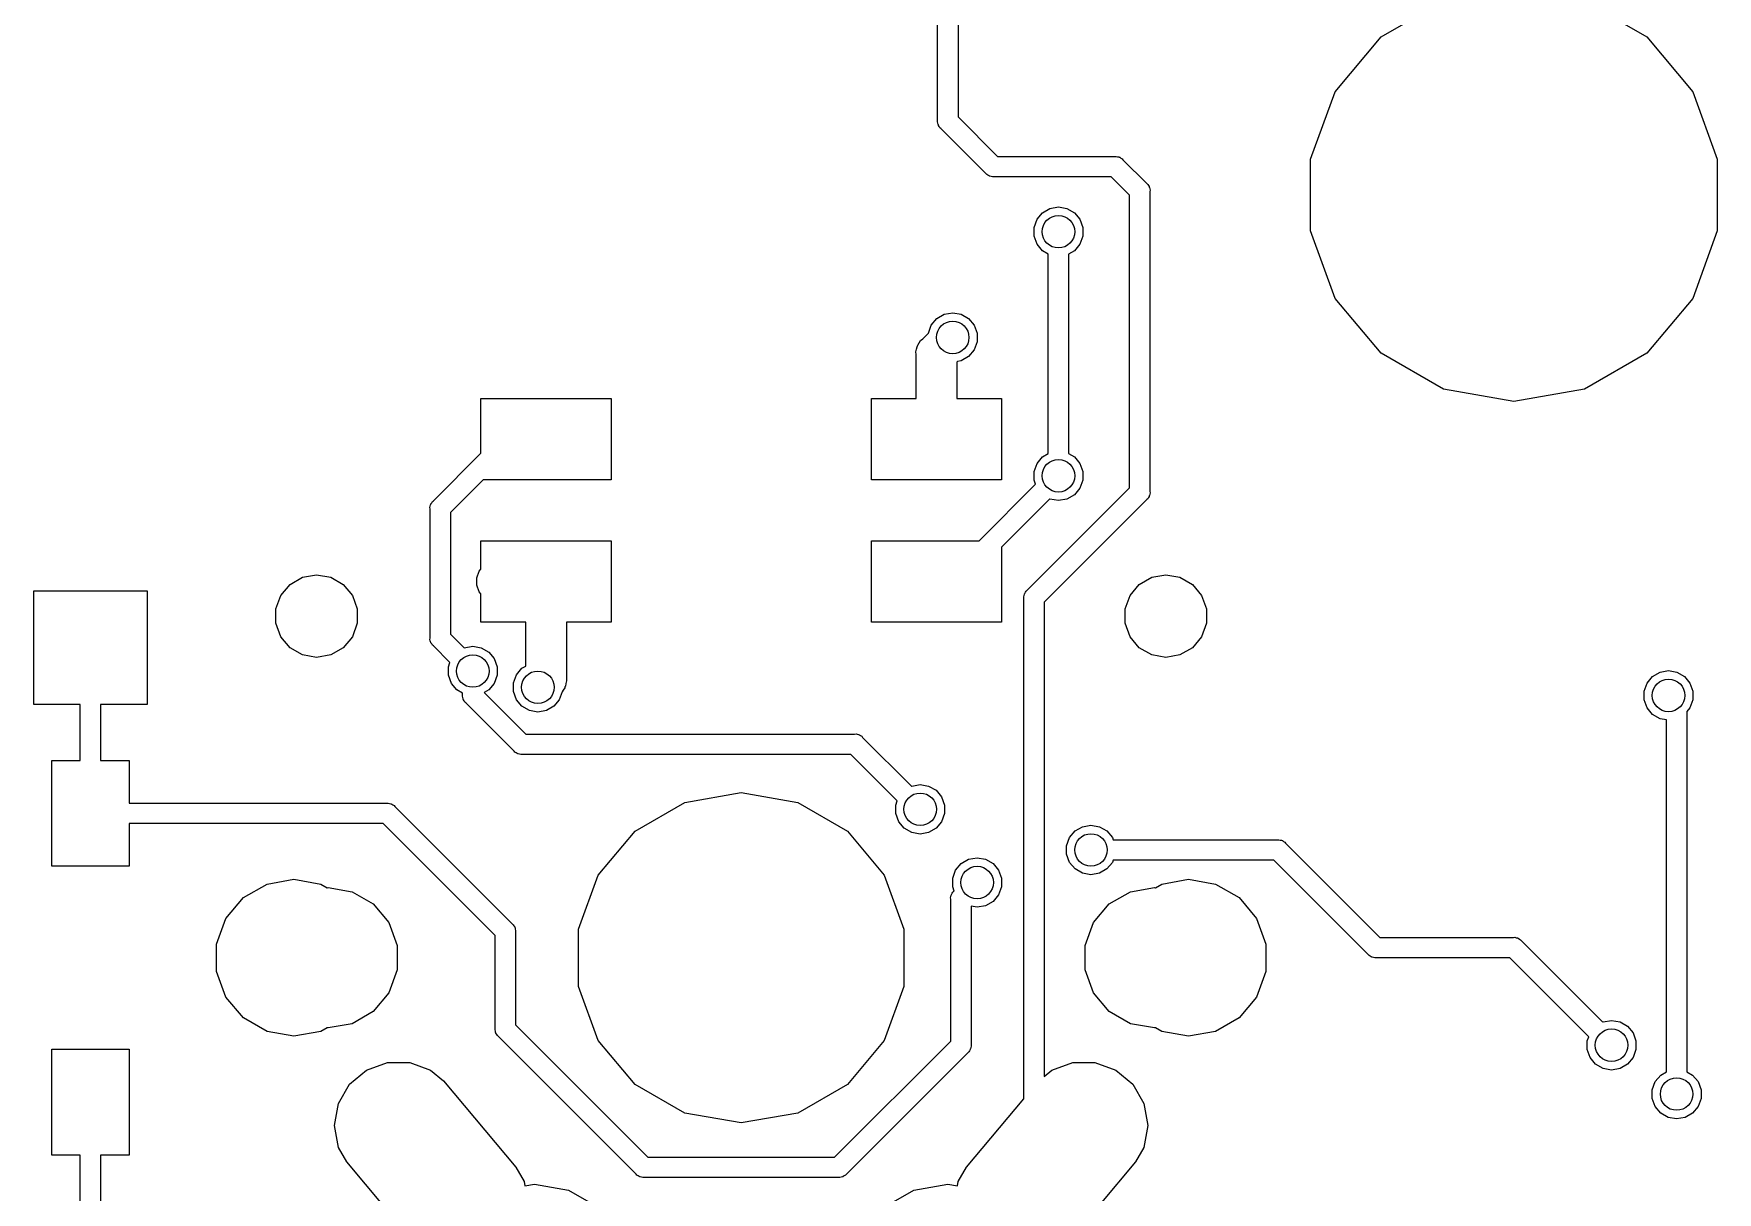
# Model space of a CAD drawing. Extents: x 61 to 194, y -153 to -61.
# Drawn here: x 61.3 to 82, y -99.01 to -84.77 of the extents above; entities that cross this region are included whole.
import ezdxf

# ---------------------------------------------------------------- set-up
doc = ezdxf.new("R2010")
doc.units = 0
doc.header["$MEASUREMENT"] = 0
doc.layers.add('BLACK', color=7, linetype='CONTINUOUS')

msp = doc.modelspace()

# ---------------------------------------------------------------- linework, layer by layer
at = {"layer": 'BLACK', "linetype": 'CONTINUOUS'}
for p, q in [((72.415, -85.8345), (72.415, -83.4015)), ((72.665, -83.4015), (72.665, -85.7882)), ((77.8682, -84.8053), (78.6318, -84.3645)), ((80.3682, -84.3645), (81.1318, -84.8053)), ((77.3015, -85.4807), (77.8682, -84.8053)), ((81.1318, -84.8053), (81.6985, -85.4807)), ((77, -86.3092), (77.3015, -85.4807)), ((81.6985, -85.4807), (82, -86.3092)), ((72.4136, -85.8511), (72.415, -85.8345)), ((72.4178, -85.8671), (72.4136, -85.8511)), ((72.4207, -85.8834), (72.4178, -85.8671)), ((72.4235, -85.8882), (72.4207, -85.8834)), ((72.425, -85.8936), (72.4235, -85.8882)), ((72.4345, -85.9072), (72.425, -85.8936)), ((72.665, -85.7882), (73.1518, -86.275)), ((72.4428, -85.9216), (72.4345, -85.9072)), ((72.4555, -85.9322), (72.4428, -85.9216)), ((73.0078, -86.4845), (72.4555, -85.9322)), ((73.1518, -86.275), (74.5946, -86.275)), ((74.5946, -86.275), (74.6111, -86.2736)), ((74.6111, -86.2736), (74.6271, -86.2778)), ((74.6271, -86.2778), (74.6434, -86.2807)), ((74.6434, -86.2807), (74.6483, -86.2835)), ((74.6483, -86.2835), (74.6536, -86.285)), ((74.6536, -86.285), (74.6672, -86.2945)), ((74.6672, -86.2945), (74.6816, -86.3028)), ((74.6816, -86.3028), (74.6923, -86.3155)), ((77, -87.1908), (77, -86.3092)), ((82, -86.3092), (82, -87.1908)), ((73.0184, -86.4972), (73.0078, -86.4845)), ((73.0328, -86.5055), (73.0184, -86.4972)), ((73.0464, -86.515), (73.0328, -86.5055)), ((73.0517, -86.5165), (73.0464, -86.515)), ((73.0566, -86.5193), (73.0517, -86.5165)), ((73.0729, -86.5222), (73.0566, -86.5193)), ((74.6923, -86.3155), (74.9845, -86.6078)), ((73.0889, -86.5264), (73.0729, -86.5222)), ((73.1055, -86.525), (73.0889, -86.5264)), ((74.5482, -86.525), (73.1055, -86.525)), ((74.775, -86.7518), (74.5482, -86.525)), ((74.9845, -86.6078), (74.9972, -86.6184)), ((74.9972, -86.6184), (75.0055, -86.6328)), ((75.0055, -86.6328), (75.015, -86.6464)), ((75.015, -86.6464), (75.0165, -86.6517)), ((75.0165, -86.6517), (75.0193, -86.6566)), ((75.0193, -86.6566), (75.0222, -86.6729)), ((75.0222, -86.6729), (75.0264, -86.6889)), ((75.0264, -86.6889), (75.025, -86.7054)), ((75.025, -86.7054), (75.025, -90.3945)), ((73.7042, -86.9666), (73.7958, -86.9137)), ((73.7958, -86.9137), (73.9, -86.8954)), ((73.9, -86.8954), (74.0042, -86.9137)), ((74.0042, -86.9137), (74.0958, -86.9666)), ((74.775, -90.3482), (74.775, -86.7518)), ((73.6, -87.1471), (73.6362, -87.0477)), ((73.6362, -87.0477), (73.7042, -86.9666)), ((74.0958, -86.9666), (74.1638, -87.0477)), ((74.1638, -87.0477), (74.2, -87.1471)), ((73.6, -87.2529), (73.6, -87.1471)), ((73.6362, -87.3523), (73.6, -87.2529)), ((74.2, -87.2529), (74.1638, -87.3523)), ((74.2, -87.1471), (74.2, -87.2529)), ((77.3015, -88.0193), (77, -87.1908)), ((82, -87.1908), (81.6985, -88.0193)), ((73.7042, -87.4334), (73.6362, -87.3523)), ((73.775, -87.4742), (73.7042, -87.4334)), ((73.775, -89.9258), (73.775, -87.4742)), ((74.0958, -87.4334), (74.025, -87.4742)), ((74.025, -87.4742), (74.025, -89.9258)), ((74.1638, -87.3523), (74.0958, -87.4334)), ((77.8682, -88.6947), (77.3015, -88.0193)), ((81.6985, -88.0193), (81.1318, -88.6947)), ((72.3004, -88.4461), (72.3362, -88.3477)), ((72.3362, -88.3477), (72.4042, -88.2666)), ((72.4042, -88.2666), (72.4958, -88.2137)), ((72.4958, -88.2137), (72.6, -88.1954)), ((72.6, -88.1954), (72.7042, -88.2137)), ((72.7042, -88.2137), (72.7958, -88.2666)), ((72.7958, -88.2666), (72.8638, -88.3477)), ((72.8638, -88.3477), (72.9, -88.4471)), ((72.1699, -88.5927), (72.189, -88.5655)), ((72.189, -88.5655), (72.2055, -88.5368)), ((72.2055, -88.5368), (72.2309, -88.5155)), ((72.2309, -88.5155), (72.3004, -88.4461)), ((72.9, -88.5529), (72.8638, -88.6523)), ((72.9, -88.4471), (72.9, -88.5529)), ((72.1471, -88.6779), (72.1557, -88.6458)), ((72.15, -88.7109), (72.1471, -88.6779)), ((72.15, -89.25), (72.15, -88.7109)), ((72.1557, -88.6458), (72.1615, -88.6132)), ((72.1615, -88.6132), (72.167, -88.6035)), ((72.167, -88.6035), (72.1699, -88.5927)), ((72.6594, -88.7942), (72.65, -88.8036)), ((72.7042, -88.7863), (72.6594, -88.7942)), ((72.7958, -88.7334), (72.7042, -88.7863)), ((72.8638, -88.6523), (72.7958, -88.7334)), ((78.6318, -89.1355), (77.8682, -88.6947)), ((81.1318, -88.6947), (80.3682, -89.1355)), ((72.65, -88.8036), (72.65, -89.25)), ((79.5, -89.2886), (78.6318, -89.1355)), ((80.3682, -89.1355), (79.5, -89.2886)), ((66.8, -89.9232), (66.8, -89.25)), ((66.8, -89.25), (68.4, -89.25)), ((68.4, -89.25), (68.4, -90.25)), ((71.6, -90.25), (71.6, -89.25)), ((71.6, -89.25), (72.15, -89.25)), ((72.65, -89.25), (73.2, -89.25)), ((73.2, -89.25), (73.2, -90.25)), ((66.2155, -90.5077), (66.8, -89.9232)), ((73.6362, -90.0477), (73.7042, -89.9666)), ((73.7042, -89.9666), (73.775, -89.9258)), ((74.025, -89.9258), (74.0958, -89.9666)), ((74.0958, -89.9666), (74.1638, -90.0477)), ((73.6, -90.1471), (73.6362, -90.0477)), ((73.6, -90.2529), (73.6, -90.1471)), ((74.1638, -90.0477), (74.2, -90.1471)), ((74.2, -90.1471), (74.2, -90.2529)), ((66.8268, -90.25), (66.425, -90.6518)), ((68.4, -90.25), (66.8268, -90.25)), ((73.2, -90.25), (71.6, -90.25)), ((72.9232, -91), (73.6188, -90.3045)), ((73.5155, -91.6077), (74.775, -90.3482)), ((73.6188, -90.3045), (73.6, -90.2529)), ((74.0958, -90.4334), (74.0042, -90.4863)), ((74.1638, -90.3523), (74.0958, -90.4334)), ((74.2, -90.2529), (74.1638, -90.3523)), ((75.0165, -90.4483), (75.015, -90.4536)), ((75.0193, -90.4434), (75.0165, -90.4483)), ((75.0222, -90.4271), (75.0193, -90.4434)), ((75.0264, -90.4111), (75.0222, -90.4271)), ((75.025, -90.3945), (75.0264, -90.4111)), ((66.1736, -90.5889), (66.1778, -90.5729)), ((66.175, -90.6054), (66.1736, -90.5889)), ((66.175, -92.1945), (66.175, -90.6054)), ((66.1778, -90.5729), (66.1807, -90.5566)), ((66.1807, -90.5566), (66.1835, -90.5518)), ((66.1835, -90.5518), (66.185, -90.5464)), ((66.185, -90.5464), (66.1945, -90.5328)), ((66.1945, -90.5328), (66.2028, -90.5184)), ((66.2028, -90.5184), (66.2155, -90.5077)), ((66.425, -90.6518), (66.425, -92.1482)), ((73.7925, -90.4843), (73.2, -91.0768)), ((74.9845, -90.4922), (73.725, -91.7518)), ((73.7958, -90.4863), (73.7925, -90.4843)), ((73.9, -90.5046), (73.7958, -90.4863)), ((74.0042, -90.4863), (73.9, -90.5046)), ((74.9972, -90.4816), (74.9845, -90.4922)), ((75.0055, -90.4672), (74.9972, -90.4816)), ((75.015, -90.4536), (75.0055, -90.4672)), ((66.8, -91.3494), (66.8, -91)), ((66.8, -91), (68.4, -91)), ((68.4, -91), (68.4, -92)), ((71.6, -92), (71.6, -91)), ((71.6, -91), (72.9232, -91)), ((73.2, -91.0768), (73.2, -92)), ((64.4536, -91.5361), (64.6064, -91.4479)), ((64.6064, -91.4479), (64.78, -91.4173)), ((64.78, -91.4173), (64.9536, -91.4479)), ((64.9536, -91.4479), (65.1064, -91.5361)), ((66.75, -91.4559), (66.7802, -91.3731)), ((66.75, -91.5441), (66.75, -91.4559)), ((66.7802, -91.3731), (66.8, -91.3494)), ((74.8936, -91.5361), (75.0464, -91.4479)), ((75.0464, -91.4479), (75.22, -91.4173)), ((75.22, -91.4173), (75.3936, -91.4479)), ((75.3936, -91.4479), (75.5464, -91.5361)), ((61.3015, -93.0135), (61.3015, -91.6165)), ((61.3015, -91.6165), (62.6985, -91.6165)), ((62.6985, -91.6165), (62.6985, -93.0135)), ((64.28, -91.8368), (64.3403, -91.6711)), ((64.3403, -91.6711), (64.4536, -91.5361)), ((65.1064, -91.5361), (65.2197, -91.6711)), ((65.2197, -91.6711), (65.28, -91.8368)), ((66.7802, -91.6269), (66.75, -91.5441)), ((66.8, -91.6506), (66.7802, -91.6269)), ((66.8, -92), (66.8, -91.6506)), ((73.4736, -91.6889), (73.4778, -91.6729)), ((73.475, -91.7054), (73.4736, -91.6889)), ((73.4778, -91.6729), (73.4807, -91.6566)), ((73.4807, -91.6566), (73.4835, -91.6518)), ((73.4835, -91.6518), (73.485, -91.6464)), ((73.485, -91.6464), (73.4945, -91.6328)), ((73.4945, -91.6328), (73.5028, -91.6184)), ((73.5028, -91.6184), (73.5155, -91.6077)), ((74.72, -91.8368), (74.7803, -91.6711)), ((74.7803, -91.6711), (74.8936, -91.5361)), ((75.5464, -91.5361), (75.6597, -91.6711)), ((75.6597, -91.6711), (75.72, -91.8368)), ((64.28, -92.0132), (64.28, -91.8368)), ((65.28, -91.8368), (65.28, -92.0132)), ((73.475, -97.8586), (73.475, -91.7054)), ((73.725, -91.7518), (73.725, -97.583)), ((74.72, -92.0132), (74.72, -91.8368)), ((75.72, -91.8368), (75.72, -92.0132)), ((64.3403, -92.1789), (64.28, -92.0132)), ((65.28, -92.0132), (65.2197, -92.1789)), ((67.35, -92), (66.8, -92)), ((67.35, -92.5402), (67.35, -92)), ((68.4, -92), (67.85, -92)), ((67.85, -92), (67.85, -92.6891)), ((73.2, -92), (71.6, -92)), ((74.7803, -92.1789), (74.72, -92.0132)), ((75.72, -92.0132), (75.6597, -92.1789)), ((64.4536, -92.3139), (64.3403, -92.1789)), ((64.6064, -92.4021), (64.4536, -92.3139)), ((65.1064, -92.3139), (64.9536, -92.4021)), ((65.2197, -92.1789), (65.1064, -92.3139)), ((66.1736, -92.2111), (66.175, -92.1945)), ((66.1778, -92.2271), (66.1736, -92.2111)), ((66.1807, -92.2434), (66.1778, -92.2271)), ((66.1835, -92.2482), (66.1807, -92.2434)), ((66.185, -92.2536), (66.1835, -92.2482)), ((66.1945, -92.2672), (66.185, -92.2536)), ((66.2028, -92.2816), (66.1945, -92.2672)), ((66.2155, -92.2922), (66.2028, -92.2816)), ((66.4188, -92.4955), (66.2155, -92.2922)), ((66.425, -92.1482), (66.5925, -92.3157)), ((66.5925, -92.3157), (66.5958, -92.3137)), ((66.5958, -92.3137), (66.7, -92.2954)), ((66.7, -92.2954), (66.8042, -92.3137)), ((66.8042, -92.3137), (66.8958, -92.3666)), ((74.8936, -92.3139), (74.7803, -92.1789)), ((75.0464, -92.4021), (74.8936, -92.3139)), ((75.5464, -92.3139), (75.3936, -92.4021)), ((75.6597, -92.1789), (75.5464, -92.3139)), ((64.78, -92.4327), (64.6064, -92.4021)), ((64.9536, -92.4021), (64.78, -92.4327)), ((66.4, -92.5471), (66.4188, -92.4955)), ((66.8958, -92.3666), (66.9638, -92.4477)), ((66.9638, -92.4477), (67, -92.5471)), ((75.22, -92.4327), (75.0464, -92.4021)), ((75.3936, -92.4021), (75.22, -92.4327)), ((66.4, -92.6529), (66.4, -92.5471)), ((66.4362, -92.7523), (66.4, -92.6529)), ((67, -92.6529), (66.9638, -92.7523)), ((67, -92.5471), (67, -92.6529)), ((67.2, -92.7471), (67.2362, -92.6477)), ((67.2362, -92.6477), (67.3042, -92.5666)), ((67.3042, -92.5666), (67.35, -92.5402)), ((67.8529, -92.7221), (67.8443, -92.7542)), ((67.85, -92.6891), (67.8529, -92.7221)), ((81.1362, -92.7477), (81.2042, -92.6666)), ((81.2042, -92.6666), (81.2958, -92.6137)), ((81.2958, -92.6137), (81.4, -92.5954)), ((81.4, -92.5954), (81.5042, -92.6137)), ((81.5042, -92.6137), (81.5958, -92.6666)), ((81.5958, -92.6666), (81.6638, -92.7477)), ((66.5042, -92.8334), (66.4362, -92.7523)), ((66.575, -92.8742), (66.5042, -92.8334)), ((66.5736, -92.9111), (66.575, -92.8945)), ((66.5778, -92.9271), (66.5736, -92.9111)), ((66.575, -92.8945), (66.575, -92.8742)), ((66.5807, -92.9434), (66.5778, -92.9271)), ((66.8958, -92.8334), (66.8415, -92.8647)), ((66.8415, -92.8647), (67.3518, -93.375)), ((66.9638, -92.7523), (66.8958, -92.8334)), ((67.2, -92.8529), (67.2, -92.7471)), ((67.2362, -92.9523), (67.2, -92.8529)), ((67.7993, -92.8548), (67.7638, -92.9523)), ((67.8111, -92.8344), (67.7993, -92.8548)), ((67.8301, -92.8073), (67.8111, -92.8344)), ((67.833, -92.7965), (67.8301, -92.8073)), ((67.8385, -92.7868), (67.833, -92.7965)), ((67.8443, -92.7542), (67.8385, -92.7868)), ((81.1, -92.8471), (81.1362, -92.7477)), ((81.1, -92.9529), (81.1, -92.8471)), ((81.6638, -92.7477), (81.7, -92.8471)), ((81.7, -92.8471), (81.7, -92.9529)), ((61.875, -93.0135), (61.3015, -93.0135)), ((61.875, -93.7), (61.875, -93.0135)), ((62.6985, -93.0135), (62.125, -93.0135)), ((62.125, -93.0135), (62.125, -93.7)), ((66.5835, -92.9482), (66.5807, -92.9434)), ((66.585, -92.9536), (66.5835, -92.9482)), ((66.5945, -92.9672), (66.585, -92.9536)), ((66.6028, -92.9816), (66.5945, -92.9672)), ((66.6155, -92.9922), (66.6028, -92.9816)), ((67.2078, -93.5845), (66.6155, -92.9922)), ((67.3042, -93.0334), (67.2362, -92.9523)), ((67.3958, -93.0863), (67.3042, -93.0334)), ((67.5, -93.1046), (67.3958, -93.0863)), ((67.6042, -93.0863), (67.5, -93.1046)), ((67.6958, -93.0334), (67.6042, -93.0863)), ((67.7638, -92.9523), (67.6958, -93.0334)), ((81.1362, -93.0523), (81.1, -92.9529)), ((81.2042, -93.1334), (81.1362, -93.0523)), ((81.2958, -93.1863), (81.2042, -93.1334)), ((81.6638, -93.0523), (81.625, -93.0986)), ((81.625, -93.0986), (81.625, -97.5258)), ((81.7, -92.9529), (81.6638, -93.0523)), ((81.375, -93.2002), (81.2958, -93.1863)), ((81.375, -97.5258), (81.375, -93.2002)), ((67.3518, -93.375), (71.3946, -93.375)), ((71.3946, -93.375), (71.4111, -93.3736)), ((71.4111, -93.3736), (71.4271, -93.3778)), ((71.4271, -93.3778), (71.4434, -93.3807)), ((71.4434, -93.3807), (71.4483, -93.3835)), ((71.4483, -93.3835), (71.4536, -93.385)), ((71.4536, -93.385), (71.4672, -93.3945)), ((71.4672, -93.3945), (71.4816, -93.4028)), ((71.4816, -93.4028), (71.4923, -93.4155)), ((71.4923, -93.4155), (72.0925, -94.0157)), ((61.525, -95), (61.525, -93.7)), ((61.525, -93.7), (61.875, -93.7)), ((62.125, -93.7), (62.475, -93.7)), ((62.475, -93.7), (62.475, -94.225)), ((67.2184, -93.5972), (67.2078, -93.5845)), ((67.2328, -93.6055), (67.2184, -93.5972)), ((67.2464, -93.615), (67.2328, -93.6055)), ((67.2518, -93.6165), (67.2464, -93.615)), ((67.2566, -93.6193), (67.2518, -93.6165)), ((67.2729, -93.6222), (67.2566, -93.6193)), ((67.2889, -93.6264), (67.2729, -93.6222)), ((67.3054, -93.625), (67.2889, -93.6264)), ((71.3482, -93.625), (67.3054, -93.625)), ((71.9188, -94.1955), (71.3482, -93.625)), ((69.3054, -94.2166), (70, -94.0941)), ((70, -94.0941), (70.6946, -94.2166)), ((72.0925, -94.0157), (72.0958, -94.0137)), ((72.0958, -94.0137), (72.2, -93.9954)), ((72.2, -93.9954), (72.3042, -94.0137)), ((72.3042, -94.0137), (72.3958, -94.0666)), ((72.3958, -94.0666), (72.4638, -94.1477)), ((72.4638, -94.1477), (72.5, -94.2471)), ((62.475, -94.225), (65.6446, -94.225)), ((65.6446, -94.225), (65.6611, -94.2236)), ((65.6611, -94.2236), (65.6771, -94.2278)), ((65.6771, -94.2278), (65.6934, -94.2307)), ((65.6934, -94.2307), (65.6983, -94.2335)), ((65.6983, -94.2335), (65.7036, -94.235)), ((65.7036, -94.235), (65.7172, -94.2445)), ((65.7172, -94.2445), (65.7316, -94.2528)), ((65.7316, -94.2528), (65.7423, -94.2655)), ((65.7423, -94.2655), (67.1845, -95.7078)), ((68.6946, -94.5693), (69.3054, -94.2166)), ((70.6946, -94.2166), (71.3054, -94.5693)), ((71.9, -94.2471), (71.9188, -94.1955)), ((71.9, -94.3529), (71.9, -94.2471)), ((71.9362, -94.4523), (71.9, -94.3529)), ((72.5, -94.3529), (72.4638, -94.4523)), ((72.5, -94.2471), (72.5, -94.3529)), ((65.5982, -94.475), (62.475, -94.475)), ((62.475, -94.475), (62.475, -95)), ((66.975, -95.8518), (65.5982, -94.475)), ((68.2412, -95.1096), (68.6946, -94.5693)), ((71.3054, -94.5693), (71.7588, -95.1096)), ((72.0042, -94.5334), (71.9362, -94.4523)), ((72.0958, -94.5863), (72.0042, -94.5334)), ((72.2, -94.6046), (72.0958, -94.5863)), ((72.3042, -94.5863), (72.2, -94.6046)), ((72.3958, -94.5334), (72.3042, -94.5863)), ((72.4638, -94.4523), (72.3958, -94.5334)), ((74.0362, -94.6477), (74.1042, -94.5666)), ((74.1042, -94.5666), (74.1958, -94.5137)), ((74.1958, -94.5137), (74.3, -94.4954)), ((74.3, -94.4954), (74.4042, -94.5137)), ((74.4042, -94.5137), (74.4958, -94.5666)), ((74.4958, -94.5666), (74.5638, -94.6477)), ((74, -94.7471), (74.0362, -94.6477)), ((74, -94.8529), (74, -94.7471)), ((74.5638, -94.6477), (74.5738, -94.675)), ((74.5738, -94.675), (76.5946, -94.675)), ((76.5946, -94.675), (76.6111, -94.6736)), ((76.6111, -94.6736), (76.6271, -94.6778)), ((76.6271, -94.6778), (76.6434, -94.6807)), ((76.6434, -94.6807), (76.6483, -94.6835)), ((76.6483, -94.6835), (76.6536, -94.685)), ((76.6536, -94.685), (76.6672, -94.6945)), ((76.6672, -94.6945), (76.6816, -94.7028)), ((76.6816, -94.7028), (76.6923, -94.7155)), ((76.6923, -94.7155), (77.8518, -95.875)), ((62.475, -95), (61.525, -95)), ((72.6362, -95.0477), (72.7042, -94.9666)), ((72.7042, -94.9666), (72.7958, -94.9137)), ((72.7958, -94.9137), (72.9, -94.8954)), ((72.9, -94.8954), (73.0042, -94.9137)), ((73.0042, -94.9137), (73.0958, -94.9666)), ((73.0958, -94.9666), (73.1638, -95.0477)), ((74.0362, -94.9523), (74, -94.8529)), ((74.1042, -95.0334), (74.0362, -94.9523)), ((74.5638, -94.9523), (74.4958, -95.0334)), ((74.5738, -94.925), (74.5638, -94.9523)), ((76.5482, -94.925), (74.5738, -94.925)), ((77.7078, -96.0845), (76.5482, -94.925)), ((64.1701, -95.2185), (64.5, -95.1603)), ((64.5, -95.1603), (64.8299, -95.2185)), ((68, -95.7723), (68.2412, -95.1096)), ((71.7588, -95.1096), (72, -95.7723)), ((72.6, -95.1471), (72.6362, -95.0477)), ((72.6, -95.2529), (72.6, -95.1471)), ((73.1638, -95.0477), (73.2, -95.1471)), ((73.2, -95.1471), (73.2, -95.2529)), ((74.1958, -95.0863), (74.1042, -95.0334)), ((74.3, -95.1046), (74.1958, -95.0863)), ((74.4042, -95.0863), (74.3, -95.1046)), ((74.4958, -95.0334), (74.4042, -95.0863)), ((75.1701, -95.2185), (75.5, -95.1603)), ((75.5, -95.1603), (75.8299, -95.2185)), ((63.6646, -95.6427), (63.8799, -95.386)), ((63.8799, -95.386), (64.1701, -95.2185)), ((64.8299, -95.2185), (64.9085, -95.2639)), ((64.9085, -95.2639), (64.92, -95.2619)), ((64.92, -95.2619), (65.2152, -95.3139)), ((65.2152, -95.3139), (65.4748, -95.4638)), ((72.5736, -95.3889), (72.5778, -95.3729)), ((72.575, -95.4054), (72.5736, -95.3889)), ((72.575, -97.1482), (72.575, -95.4054)), ((72.5778, -95.3729), (72.5807, -95.3566)), ((72.5807, -95.3566), (72.5835, -95.3518)), ((72.5835, -95.3518), (72.585, -95.3464)), ((72.585, -95.3464), (72.5945, -95.3328)), ((72.5945, -95.3328), (72.6028, -95.3184)), ((72.6188, -95.3045), (72.6, -95.2529)), ((72.6028, -95.3184), (72.6155, -95.3077)), ((72.6155, -95.3077), (72.6188, -95.3045)), ((73.1638, -95.3523), (73.0958, -95.4334)), ((73.2, -95.2529), (73.1638, -95.3523)), ((74.5252, -95.4638), (74.7848, -95.3139)), ((74.7848, -95.3139), (75.08, -95.2619)), ((75.08, -95.2619), (75.0915, -95.2639)), ((75.0915, -95.2639), (75.1701, -95.2185)), ((75.8299, -95.2185), (76.1201, -95.386)), ((76.1201, -95.386), (76.3354, -95.6427)), ((65.4748, -95.4638), (65.6675, -95.6934)), ((72.9, -95.5046), (72.825, -95.4914)), ((72.825, -95.4914), (72.825, -97.1946)), ((73.0042, -95.4863), (72.9, -95.5046)), ((73.0958, -95.4334), (73.0042, -95.4863)), ((74.3325, -95.6934), (74.5252, -95.4638)), ((63.55, -95.9575), (63.6646, -95.6427)), ((65.6675, -95.6934), (65.77, -95.9751)), ((67.1845, -95.7078), (67.1972, -95.7184)), ((67.1972, -95.7184), (67.2055, -95.7328)), ((67.2055, -95.7328), (67.215, -95.7464)), ((67.215, -95.7464), (67.2165, -95.7518)), ((67.2165, -95.7518), (67.2193, -95.7566)), ((67.2193, -95.7566), (67.2222, -95.7729)), ((67.2222, -95.7729), (67.2264, -95.7889)), ((67.2264, -95.7889), (67.225, -95.8055)), ((67.225, -95.8055), (67.225, -96.9482)), ((68, -96.4777), (68, -95.7723)), ((72, -95.7723), (72, -96.4777)), ((74.23, -95.9751), (74.3325, -95.6934)), ((76.3354, -95.6427), (76.45, -95.9575)), ((63.55, -96.2925), (63.55, -95.9575)), ((65.77, -95.9751), (65.77, -96.2749)), ((66.975, -96.9946), (66.975, -95.8518)), ((74.23, -96.2749), (74.23, -95.9751)), ((76.45, -95.9575), (76.45, -96.2925)), ((77.8518, -95.875), (79.4946, -95.875)), ((79.4946, -95.875), (79.5111, -95.8736)), ((79.5111, -95.8736), (79.5271, -95.8778)), ((79.5271, -95.8778), (79.5434, -95.8807)), ((79.5434, -95.8807), (79.5483, -95.8835)), ((79.5483, -95.8835), (79.5536, -95.885)), ((79.5536, -95.885), (79.5672, -95.8945)), ((79.5672, -95.8945), (79.5816, -95.9028)), ((79.5816, -95.9028), (79.5923, -95.9155)), ((79.5923, -95.9155), (80.5925, -96.9157)), ((77.7184, -96.0972), (77.7078, -96.0845)), ((77.7328, -96.1055), (77.7184, -96.0972)), ((77.7464, -96.115), (77.7328, -96.1055)), ((77.7518, -96.1165), (77.7464, -96.115)), ((77.7566, -96.1193), (77.7518, -96.1165)), ((77.7729, -96.1222), (77.7566, -96.1193)), ((77.7889, -96.1264), (77.7729, -96.1222)), ((77.8054, -96.125), (77.7889, -96.1264)), ((79.4482, -96.125), (77.8054, -96.125)), ((80.4188, -97.0955), (79.4482, -96.125)), ((63.6646, -96.6073), (63.55, -96.2925)), ((65.77, -96.2749), (65.6675, -96.5566)), ((74.3325, -96.5566), (74.23, -96.2749)), ((76.45, -96.2925), (76.3354, -96.6073)), ((63.8799, -96.864), (63.6646, -96.6073)), ((65.6675, -96.5566), (65.4748, -96.7862)), ((68.2412, -97.1404), (68, -96.4777)), ((72, -96.4777), (71.7588, -97.1404)), ((74.5252, -96.7862), (74.3325, -96.5566)), ((76.3354, -96.6073), (76.1201, -96.864)), ((64.1701, -97.0315), (63.8799, -96.864)), ((65.4748, -96.7862), (65.2152, -96.9361)), ((74.7848, -96.9361), (74.5252, -96.7862)), ((76.1201, -96.864), (75.8299, -97.0315)), ((64.5, -97.0897), (64.1701, -97.0315)), ((64.8299, -97.0315), (64.5, -97.0897)), ((64.9085, -96.9861), (64.8299, -97.0315)), ((64.92, -96.9881), (64.9085, -96.9861)), ((65.2152, -96.9361), (64.92, -96.9881)), ((66.9736, -97.0111), (66.975, -96.9946)), ((66.9778, -97.0271), (66.9736, -97.0111)), ((66.9807, -97.0434), (66.9778, -97.0271)), ((66.9835, -97.0482), (66.9807, -97.0434)), ((66.985, -97.0536), (66.9835, -97.0482)), ((66.9945, -97.0672), (66.985, -97.0536)), ((67.0028, -97.0816), (66.9945, -97.0672)), ((67.225, -96.9482), (68.8518, -98.575)), ((75.08, -96.9881), (74.7848, -96.9361)), ((75.0915, -96.9861), (75.08, -96.9881)), ((75.1701, -97.0315), (75.0915, -96.9861)), ((75.5, -97.0897), (75.1701, -97.0315)), ((75.8299, -97.0315), (75.5, -97.0897)), ((80.5925, -96.9157), (80.5958, -96.9137)), ((80.5958, -96.9137), (80.7, -96.8954)), ((80.7, -96.8954), (80.8042, -96.9137)), ((80.8042, -96.9137), (80.8958, -96.9666)), ((80.8958, -96.9666), (80.9638, -97.0477)), ((80.9638, -97.0477), (81, -97.1471)), ((61.525, -98.55), (61.525, -97.25)), ((61.525, -97.25), (62.475, -97.25)), ((62.475, -97.25), (62.475, -98.55)), ((67.0155, -97.0923), (67.0028, -97.0816)), ((68.7078, -98.7845), (67.0155, -97.0923)), ((68.6946, -97.6807), (68.2412, -97.1404)), ((71.1482, -98.575), (72.575, -97.1482)), ((71.7588, -97.1404), (71.3054, -97.6807)), ((72.7972, -97.2816), (72.7845, -97.2922)), ((72.8055, -97.2672), (72.7972, -97.2816)), ((72.815, -97.2536), (72.8055, -97.2672)), ((72.8165, -97.2482), (72.815, -97.2536)), ((72.8193, -97.2434), (72.8165, -97.2482)), ((72.8222, -97.2271), (72.8193, -97.2434)), ((72.8264, -97.2111), (72.8222, -97.2271)), ((72.825, -97.1946), (72.8264, -97.2111)), ((80.4, -97.1471), (80.4188, -97.0955)), ((80.4, -97.2529), (80.4, -97.1471)), ((80.4362, -97.3523), (80.4, -97.2529)), ((81, -97.2529), (80.9638, -97.3523)), ((81, -97.1471), (81, -97.2529)), ((65.3948, -97.5047), (65.6516, -97.4112)), ((65.6516, -97.4112), (65.9249, -97.4112)), ((65.9249, -97.4112), (66.1817, -97.5047)), ((72.7845, -97.2922), (71.2923, -98.7845)), ((73.8183, -97.5047), (74.0751, -97.4112)), ((74.0751, -97.4112), (74.3484, -97.4112)), ((74.3484, -97.4112), (74.6052, -97.5047)), ((80.5042, -97.4334), (80.4362, -97.3523)), ((80.5958, -97.4863), (80.5042, -97.4334)), ((80.7, -97.5046), (80.5958, -97.4863)), ((80.8042, -97.4863), (80.7, -97.5046)), ((80.8958, -97.4334), (80.8042, -97.4863)), ((80.9638, -97.3523), (80.8958, -97.4334)), ((65.0488, -97.9171), (65.1854, -97.6804)), ((65.1854, -97.6804), (65.3948, -97.5047)), ((66.1817, -97.5047), (66.3384, -97.6361)), ((66.3384, -97.6361), (67.229, -98.6976)), ((69.3054, -98.0334), (68.6946, -97.6807)), ((71.3054, -97.6807), (70.6946, -98.0334)), ((73.725, -97.583), (73.8183, -97.5047)), ((74.6052, -97.5047), (74.8146, -97.6804)), ((74.8146, -97.6804), (74.9512, -97.9171)), ((81.2, -97.7471), (81.2362, -97.6477)), ((81.2362, -97.6477), (81.3042, -97.5666)), ((81.3042, -97.5666), (81.375, -97.5258)), ((81.625, -97.5258), (81.6958, -97.5666)), ((81.6958, -97.5666), (81.7638, -97.6477)), ((81.7638, -97.6477), (81.8, -97.7471)), ((72.771, -98.6976), (73.475, -97.8586)), ((81.2, -97.8529), (81.2, -97.7471)), ((81.2362, -97.9523), (81.2, -97.8529)), ((81.8, -97.8529), (81.7638, -97.9523)), ((81.8, -97.7471), (81.8, -97.8529)), ((65.0013, -98.1862), (65.0488, -97.9171)), ((70, -98.1559), (69.3054, -98.0334)), ((70.6946, -98.0334), (70, -98.1559)), ((74.9512, -97.9171), (74.9987, -98.1862)), ((81.3042, -98.0334), (81.2362, -97.9523)), ((81.3958, -98.0863), (81.3042, -98.0334)), ((81.5, -98.1046), (81.3958, -98.0863)), ((81.6042, -98.0863), (81.5, -98.1046)), ((81.6958, -98.0334), (81.6042, -98.0863)), ((81.7638, -97.9523), (81.6958, -98.0334)), ((65.0488, -98.4554), (65.0013, -98.1862)), ((74.9987, -98.1862), (74.9512, -98.4554)), ((65.151, -98.6324), (65.0488, -98.4554)), ((74.9512, -98.4554), (74.849, -98.6324)), ((61.875, -98.55), (61.525, -98.55)), ((61.875, -99.2478), (61.875, -98.55)), ((62.475, -98.55), (62.125, -98.55)), ((62.125, -98.55), (62.125, -99.2478)), ((66.0416, -99.6939), (65.151, -98.6324)), ((67.229, -98.6976), (67.3312, -98.8746)), ((68.8518, -98.575), (71.1482, -98.575)), ((72.6688, -98.8746), (72.771, -98.6976)), ((74.849, -98.6324), (74.4088, -99.157)), ((67.3312, -98.8746), (67.3406, -98.9275)), ((67.3406, -98.9275), (67.46, -98.9065)), ((67.46, -98.9065), (67.8768, -98.98)), ((68.7184, -98.7972), (68.7078, -98.7845)), ((68.7328, -98.8055), (68.7184, -98.7972)), ((68.7464, -98.815), (68.7328, -98.8055)), ((68.7518, -98.8165), (68.7464, -98.815)), ((68.7566, -98.8193), (68.7518, -98.8165)), ((68.7729, -98.8222), (68.7566, -98.8193)), ((68.7889, -98.8264), (68.7729, -98.8222)), ((68.8054, -98.825), (68.7889, -98.8264)), ((71.1946, -98.825), (68.8054, -98.825)), ((71.2111, -98.8264), (71.1946, -98.825)), ((71.2271, -98.8222), (71.2111, -98.8264)), ((71.2434, -98.8193), (71.2271, -98.8222)), ((71.2483, -98.8165), (71.2434, -98.8193)), ((71.2536, -98.815), (71.2483, -98.8165)), ((71.2672, -98.8055), (71.2536, -98.815)), ((71.2816, -98.7972), (71.2672, -98.8055)), ((71.2923, -98.7845), (71.2816, -98.7972)), ((72.1232, -98.98), (72.54, -98.9065)), ((72.54, -98.9065), (72.6594, -98.9275)), ((72.6594, -98.9275), (72.6688, -98.8746)), ((67.8768, -98.98), (68.2432, -99.1916)), ((71.7568, -99.1916), (72.1232, -98.98))]:
    msp.add_line(p, q, dxfattribs=at)
at = {"layer": 'BLACK'}
for centre in [(73.9, -87.2), (72.6, -88.5), (73.9, -90.2), (66.7, -92.6), (67.5, -92.8), (81.4, -92.9), (72.2, -94.3), (74.3, -94.8), (72.9, -95.2), (80.7, -97.2), (81.5, -97.8)]:
    msp.add_circle(centre, 0.2, dxfattribs=at)

doc.saveas('drawing.dxf')
